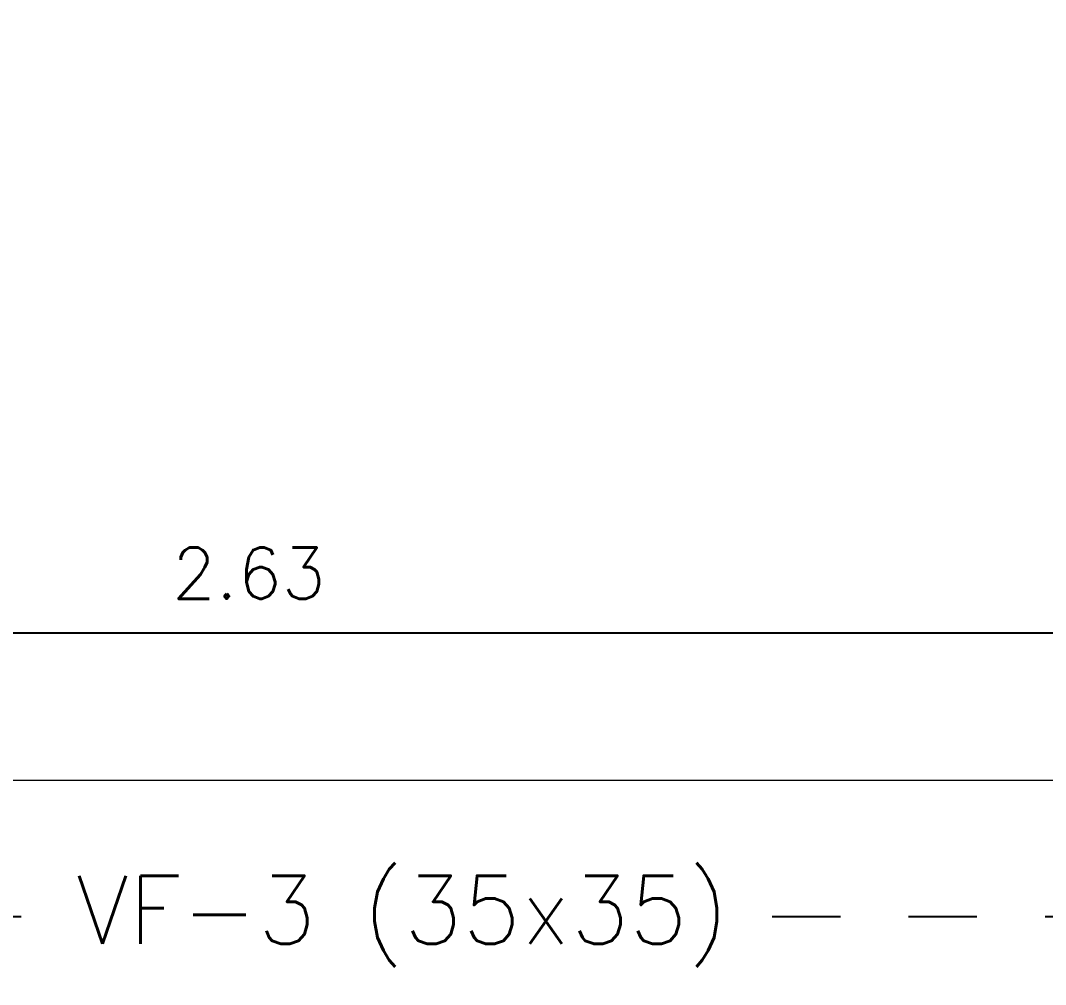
# Model space of a CAD drawing. Header units: millimetres. Extents: x -0.7 to 82.3, y -14.8 to 42.8.
# Drawn here: x 31.664 to 33.166, y 21.042 to 22.454 of the extents above; entities that cross this region are included whole.
import ezdxf
from ezdxf.enums import TextEntityAlignment as Align

# ---------------------------------------------------------------- set-up
doc = ezdxf.new("R2010")
doc.units = ezdxf.units.MM
doc.header["$LTSCALE"] = 0.01
doc.header["$PDMODE"] = 3
doc.linetypes.add('DASHDOT', pattern=[1, 0.5, -0.25, 0, -0.25])
for name, color, linetype in [('FC_COTAS', 1, 'Continuous'), ('FC_EJES', 1, 'DASHDOT'), ('FC_R-80', 11, 'Continuous')]:
    doc.layers.add(name, color=color, linetype=linetype)
doc.layers.add('FC_VIGAS', color=2, linetype='Continuous', lineweight=0)
doc.styles.add('FC_TEXT', font='romans.shx', dxfattribs={"height": 0.002})
doc.styles.add('FC_TEXT1', font='romans.shx')
doc.dimstyles.new('FC_COTAS', dxfattribs={"dimtxt": 0.0015, "dimasz": 0.001, "dimexe": 0, "dimexo": 0, "dimgap": 0.001, "dimtad": 1, "dimtih": 1, "dimtoh": 1, "dimzin": 0, "dimdsep": 46, "dimtxsty": 'FC_TEXT1', "dimblk": 'DOT', "dimcen": 0.09, "dimclrd": 256, "dimclre": 256, "dimclrt": 256, "dimadec": 0, "dimazin": 0, "dimtfac": 1, "dimtix": 1, "dimtmove": 2, "dimatfit": 3, "dimfxl": 1.002, "dimtolj": 1, "dimtzin": 0, "dimlwd": -1, "dimarcsym": 0})
doc.dimstyles.new('FC_COTAS EJES', dxfattribs={"dimtxt": 0.002, "dimasz": 0.0015, "dimexe": 0, "dimexo": 0, "dimgap": 0.001, "dimtad": 1, "dimtih": 1, "dimtoh": 1, "dimzin": 0, "dimdsep": 46, "dimtxsty": 'FC_TEXT1', "dimblk": 'DOT', "dimcen": 0.09, "dimclrd": 256, "dimclre": 256, "dimclrt": 256, "dimadec": 0, "dimazin": 0, "dimtfac": 1, "dimtix": 1, "dimtmove": 2, "dimatfit": 3, "dimfxl": 1.002, "dimtolj": 1, "dimtzin": 0, "dimlwd": -1, "dimarcsym": 0})

# ---------------------------------------------------------------- blocks, each defined once
blk = doc.blocks.new('_Dot')
at = {"color": 0, "linetype": 'ByBlock', "lineweight": -2}
blk.add_line((-0.5, 0), (-1, 0), dxfattribs=at)
at = {"color": 0, "linetype": 'ByBlock', "const_width": 0.5}
blk.add_lwpolyline([(-0.25, 0, 1), (0.25, 0, 1)], format="xyb", close=True, dxfattribs=at)
blk = doc.blocks.new('FC_B_Ejes 2 E-1')
at = {"layer": 'FC_EJES', "ltscale": 0.6}
blk.add_lwpolyline([(8.1975, -8.52), (-1.2, -8.52)], dxfattribs=at)
blk = doc.blocks.new('*D342')
at = {"layer": 'Defpoints', "color": 0, "ltscale": 0.6, "transparency": 16777216}
for p in [(33.3146, 21.5569), (30.6828, 21.3408), (33.3146, 21.3408)]:
    blk.add_point(p, dxfattribs=at)
at = {"layer": 'FC_COTAS', "lineweight": -2, "ltscale": 0.6, "transparency": 16777216}
for p, q in [((30.6828, 21.3408), (30.6828, 21.5569)), ((33.3146, 21.3408), (33.3146, 21.5569))]:
    blk.add_line(p, q, dxfattribs=at)
at = {"layer": 'FC_COTAS', "ltscale": 0.6, "transparency": 16777216}
blk.add_line((30.7328, 21.5569), (33.2646, 21.5569), dxfattribs=at)
at = {"layer": 'FC_COTAS', "ltscale": 0.6, "transparency": 16777216, "xscale": 0.05, "yscale": 0.05, "zscale": 0.05, "rotation": 180}
blk.add_blockref('_Dot', (30.6828, 21.5569), dxfattribs=at)
at = {"layer": 'FC_COTAS', "ltscale": 0.6, "transparency": 16777216, "xscale": 0.05, "yscale": 0.05, "zscale": 0.05}
blk.add_blockref('_Dot', (33.3146, 21.5569), dxfattribs=at)
at = {"layer": 'FC_COTAS', "ltscale": 0.6, "transparency": 16777216, "insert": (31.9987, 21.6444), "char_height": 0.075, "attachment_point": 5, "style": 'FC_TEXT1'}
blk.add_mtext('\\A1;2.63', dxfattribs=at)
blk = doc.blocks.new('*U339')
at = {"layer": 'FC_R-80', "ltscale": 0.6, "style": 'FC_TEXT1'}
blk.add_attdef('DC=X.XX', text='', height=0.0015, dxfattribs=at).set_placement((0.023588, -0.009892), align=Align.BOTTOM_RIGHT)
at = {"layer": 'FC_COTAS'}
for points in [[(-0.006364, 0.006364), (-0.009899, 0.009899)], [(0.006364, -0.006364), (0.009892, -0.009892), (0.023588, -0.009892)]]:
    blk.add_leader(points, dimstyle='FC_COTAS EJES', override={"dimscale": 1, "dimasz": 0.002, "dimgap": 0.001, "dimtad": 0}, dxfattribs=at)

msp = doc.modelspace()

# ---------------------------------------------------------------- linework, layer by layer
at = {"layer": 'FC_VIGAS', "ltscale": 0.6}
msp.add_lwpolyline([(33.3146, 21.3408), (30.6828, 21.3408), (30.6828, 25.0158), (35.2532, 25.0158)], dxfattribs=at)

# ---------------------------------------------------------------- block references
at = {"layer": 'FC_COTAS', "ltscale": 0.6}
ref = msp.add_blockref('*U339', (33.7178, 21.1408), dxfattribs=dict(at, xscale=-50, yscale=50, zscale=50))
ref.add_attrib('DC=X.XX', 'df=0.90', dxfattribs={"layer": 'FC_R-80', "ltscale": 0.6, "height": 0.075, "style": 'FC_TEXT1'}).set_placement((32.9919, 20.6462), align=Align.BOTTOM_RIGHT)
at = {"layer": 'FC_EJES'}
msp.add_blockref('FC_B_Ejes 2 E-1', (28.6678, 29.6608), dxfattribs=at)

# ---------------------------------------------------------------- dimensions: what is measured, and where the dimension line sits
at = {"layer": 'FC_COTAS', "ltscale": 0.6}
dim = msp.add_linear_dim(base=(33.3146, 21.5569), p1=(30.6828, 21.3408), p2=(33.3146, 21.3408), dimstyle='FC_COTAS', override={"dimscale": 0, "dimtix": 1, "dimtofl": 1, "dimtmove": 2, "dimatfit": 3}, dxfattribs=at)
dim.commit()
dim.dimension.update_dxf_attribs({"geometry": '*D342', "text_midpoint": (31.9987, 21.6444)})

# ---------------------------------------------------------------- next in the draw order: texts
at = {"layer": 'FC_R-80', "insert": (32.2238, 21.1345), "char_height": 0.1, "width": 1.067667, "attachment_point": 5, "style": 'FC_TEXT', "bg_fill": 3, "box_fill_scale": 1, "bg_fill_color": 256, "bg_fill_transparency": 0}
msp.add_mtext('VF-3 (35x35)', dxfattribs=at)

doc.saveas('drawing.dxf')
